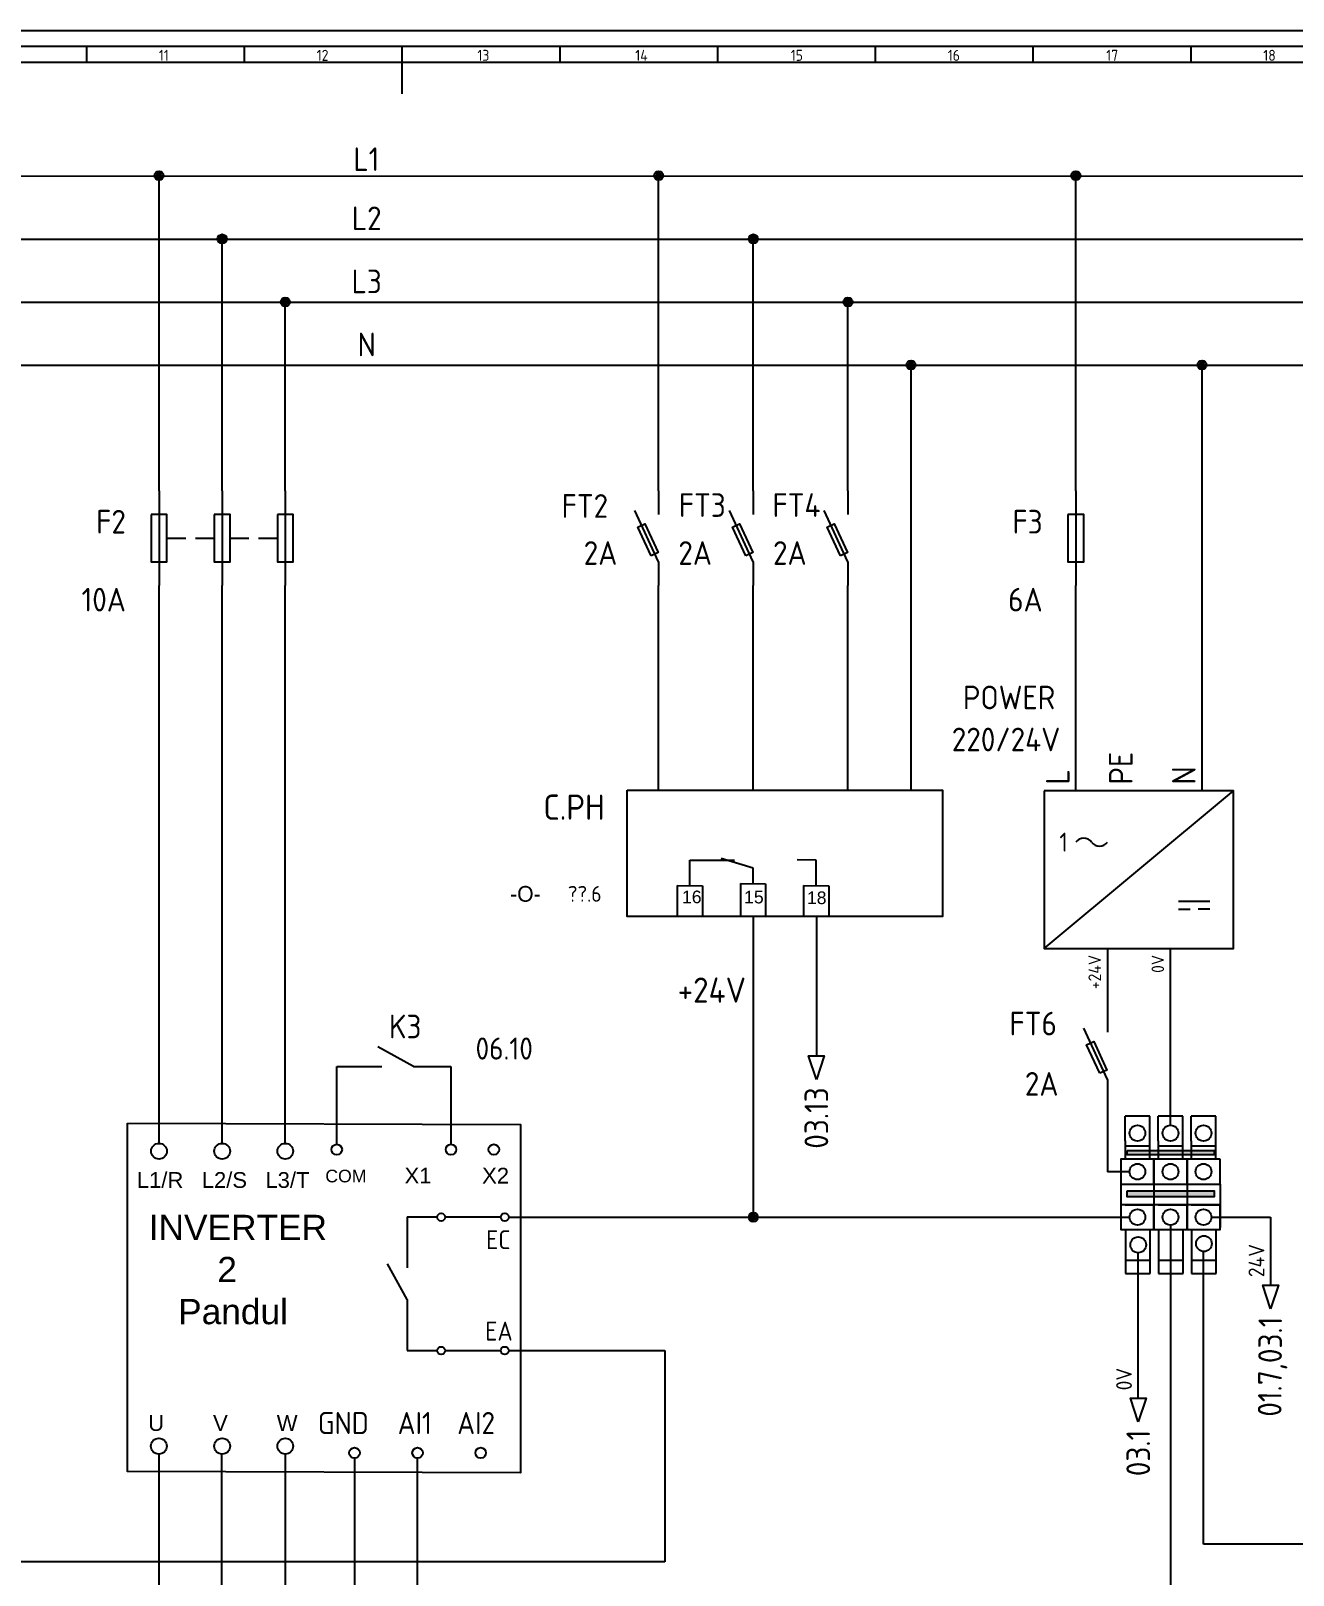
# Model space of a CAD drawing. Header units: millimetres. Extents: x 0 to 1189, y 5 to 846.
# Drawn here: x 476.9 to 876.9, y 356.4 to 845.9 of the extents above; entities that cross this region are included whole.
import ezdxf
from ezdxf.enums import TextEntityAlignment as Align

# ---------------------------------------------------------------- set-up
doc = ezdxf.new("R2010")
doc.units = ezdxf.units.MM
doc.header["$LTSCALE"] = 12
doc.linetypes.add('DASHED', pattern=[0.75, 0.5, -0.25])
for name, color, linetype in [('035', 5, 'Continuous'), ('07', 7, 'Continuous'), ('DESC', 1, 'Continuous'), ('LINK', 9, 'DASHED'), ('RED_2.5mm^2', 1, 'Continuous'), ('SYMS', 7, 'Continuous'), ('TAGS', 51, 'Continuous'), ('TERMS', 4, 'Continuous'), ('WIRENO', 70, 'Continuous'), ('WIREREF', 61, 'Continuous'), ('XREF', 7, 'Continuous'), ('XREFCHILD', 134, 'Continuous')]:
    doc.layers.add(name, color=color, linetype=linetype)
doc.styles.add('ISO Proportional', font='isocp.shx')
doc.styles.add('WD_IEC', font='isocp2.shx', dxfattribs={"width": 0.9, "height": 4})

# ---------------------------------------------------------------- blocks, each defined once
blk = doc.blocks.new('IEC_border_a0')
at = {"layer": '035', "color": 0}
for p, q in [((1189, 841), (0, 841)), ((494.5, 836), (494.5, 831)), ((544.5, 836), (544.5, 831)), ((594.5, 836), (594.5, 831)), ((644.5, 836), (644.5, 831)), ((694.5, 836), (694.5, 831)), ((744.5, 836), (744.5, 831)), ((794.5, 836), (794.5, 831)), ((844.5, 836), (844.5, 831))]:
    blk.add_line(p, q, dxfattribs=at)
blk.add_lwpolyline([(10, 10), (1179, 10), (1179, 831), (10, 831)], close=True, dxfattribs=at)
at = {"layer": '07', "color": 0}
blk.add_line((594.5, 831), (594.5, 821), dxfattribs=at)
blk.add_lwpolyline([(5, 5), (1184, 5), (1184, 836), (5, 836)], close=True, dxfattribs=at)
at = {"layer": '035', "color": 0, "style": 'ISO Proportional'}
for s, p in [('11', (517.49, 831.5)), ('12', (567.49, 831.5)), ('13', (618.42, 831.5)), ('14', (668.46, 831.5)), ('15', (717.72, 831.5)), ('16', (767.49, 831.5)), ('17', (817.72, 831.5)), ('18', (867.49, 831.5))]:
    blk.add_text(s, height=3.5, dxfattribs=at).set_placement(p)
blk = doc.blocks.new('VT0_02')
blk.add_circle((0, 0), 1.25)
at = {"style": 'WD_IEC'}
blk.add_attdef('TAG1', text='', height=2.5, dxfattribs=at).set_placement((-0.5, 1.75), align=Align.RIGHT)
at = {"style": 'WD_IEC', "flags": 1}
for tag, p in [('X4TERM01', (-1.25, 0)), ('X2TERM01', (0, 1.25)), ('X1TERM01', (1.25, 0)), ('X8TERM01', (0, -1.25))]:
    blk.add_attdef(tag, p, '', height=0.32, dxfattribs=at)
blk = doc.blocks.new('HT0W02')
blk.add_circle((0, 0), 1.25)
at = {"style": 'WD_IEC', "flags": 1}
for tag, p, height in [('ASSYCODE', (2.75, 10.75), 1), ('CATDESC', (2.75, 9.25), 1), ('MFG', (2.75, 7.25), 1.5), ('CAT', (2.75, 4.75), 1.5), ('X4TERM01', (-1.25, 0), 0.25), ('X4TERMDESC01', (-1.25, 0.5), 0.4), ('STRIPSEQ', (0, 0), 0.025), ('X2TERM01', (0, 1.25), 0.25), ('X2TERMDESC01', (0, 1.75), 0.4), ('X1TERM01', (1.25, 0), 0.25), ('X1TERMDESC01', (1.25, 0.5), 0.4), ('LINKTERM', (0, -0.0375), 0.025), ('X8TERM01', (0, -1.25), 0.25), ('X8TERMDESC01', (0, -0.75), 0.4)]:
    blk.add_attdef(tag, p, '', height=height, dxfattribs=at)
at = {"style": 'WD_IEC'}
for tag, p in [('INST', (-2.25, 6.5)), ('LOC', (-2.25, 3.5)), ('DESC1', (-2.25, -6.25)), ('DESC3', (-2.25, -12.25)), ('DESC2', (-2.25, -9.25))]:
    blk.add_attdef(tag, text='', height=2.5, dxfattribs=at).set_placement(p, align=Align.RIGHT)
at = {"style": 'WD_IEC', "flags": 8}
for tag, p in [('TAGSTRIP', (-2.25, 0.5)), ('WIRENO', (-2.25, -3.25))]:
    blk.add_attdef(tag, text='', height=2.5, dxfattribs=at).set_placement(p, align=Align.RIGHT)
blk = doc.blocks.new('WD_WNV')
at = {"linetype": 'Continuous', "style": 'WD_IEC', "width": 0.8}
blk.add_attdef('WIRENO', text='', height=2.5, dxfattribs=at).set_placement((-1.6, 0), align=Align.MIDDLE_RIGHT)
at = {"style": 'WD_IEC', "flags": 1}
for tag, p in [('W08USER', (-1, 0.375)), ('W04USER', (-1, 0.875)), ('W05USER', (-1, 0.75)), ('W09USER', (-1, 0.25)), ('W03USER', (-1, 1)), ('W06USER', (-1, 0.625)), ('W07USER', (-1, 0.5)), ('W02USER', (-1, 1.125)), ('W01USER', (-1, 1.25)), ('W10USER', (-1, 0.125))]:
    blk.add_attdef(tag, text='', height=0.08, dxfattribs=at).set_placement(p, align=Align.CENTER)
blk = doc.blocks.new('WDDOT')
for radius in [0.72, 0.449, 0.223]:
    blk.add_circle((0, 0), radius)
blk = doc.blocks.new('VFU1')
blk.add_line((0, 7.5), (0, -7.5))
blk.add_lwpolyline([(-1.25, 3.75), (-1.25, -3.75), (1.25, -3.75), (1.25, 3.75)], close=True)
at = {"style": 'WD_IEC'}
for tag, p in [('INST', (-5.25, 7.75)), ('LOC', (-5.25, 4.25)), ('TAG1', (-5.25, 0.75)), ('RATING1', (-5.25, -3.75)), ('XREF', (-5.25, -7.75)), ('DESC1', (-5.25, -11.6)), ('DESC2', (-5.25, -15.1)), ('DESC3', (-5.25, -18.6))]:
    blk.add_attdef(tag, text='', height=2.5, dxfattribs=at).set_placement(p, align=Align.RIGHT)
at = {"style": 'WD_IEC', "flags": 1}
for tag, p, height in [('X2TERM01', (0, 7.5), 0.32), ('MFG', (2.75, 6.5), 1.5), ('CAT', (2.75, 4), 1.5), ('X4LINK', (-1.25, 0), 0.32), ('X1LINK', (1.25, 0), 0.32), ('ASSYCODE', (2.25, -4), 1), ('FAMILY', (2.25, -5.5), 1), ('X8TERM02', (0, -7.5), 0.32), ('CATDESC', (2.25, -7), 1)]:
    blk.add_attdef(tag, p, '', height=height, dxfattribs=at)
at = {"style": 'WD_IEC'}
blk.add_attdef('TERM01', text='', height=2, rotation=90, dxfattribs=at).set_placement((-1, 7.5), align=Align.RIGHT)
blk.add_attdef('TERM02', (-1, -7.5), '', height=2, rotation=90, dxfattribs=at)
blk = doc.blocks.new('VFU2')
blk.add_line((0, 7.5), (0, -7.5))
blk.add_lwpolyline([(-1.25, 3.75), (-1.25, -3.75), (1.25, -3.75), (1.25, 3.75)], close=True)
at = {"style": 'WD_IEC'}
for tag, p in [('INST', (-5.25, 7.75)), ('LOC', (-5.25, 4.25)), ('TAG2', (-5.25, 0.75)), ('RATING1', (-5.25, -3.75)), ('XREF', (-5.25, -7.75)), ('DESC1', (-5.25, -11.6)), ('DESC2', (-5.25, -15.1)), ('DESC3', (-5.25, -18.6))]:
    blk.add_attdef(tag, text='', height=2.5, dxfattribs=at).set_placement(p, align=Align.RIGHT)
at = {"style": 'WD_IEC', "flags": 1}
for tag, p, height in [('X2TERM01', (0, 7.5), 0.32), ('MFG', (2.75, 6.5), 1.5), ('CAT', (2.75, 4), 1.5), ('X4LINK', (-1.25, 0), 0.32), ('X1LINK', (1.25, 0), 0.32), ('ASSYCODE', (2.25, -4), 1), ('FAMILY', (2.25, -5.5), 1), ('X8TERM02', (0, -7.5), 0.32), ('CATDESC', (2.25, -7), 1)]:
    blk.add_attdef(tag, p, '', height=height, dxfattribs=at)
at = {"style": 'WD_IEC'}
blk.add_attdef('TERM01', text='', height=2, rotation=90, dxfattribs=at).set_placement((-1, 7.5), align=Align.RIGHT)
blk.add_attdef('TERM02', (-1, -7.5), '', height=2, rotation=90, dxfattribs=at)
blk = doc.blocks.new('HCR21')
for p, q in [((2.5, 0), (-3.12, 3.12)), ((-7.5, 0), (-2.5, 0)), ((2.5, 0), (7.5, 0))]:
    blk.add_line(p, q)
at = {"style": 'WD_IEC'}
for tag, p in [('INST', (-2.5, 10.12)), ('LOC', (-2.5, 7.12)), ('TAG2', (-2.5, 4.12)), ('DESC1', (-2.5, -9.25)), ('DESC2', (-2.5, -12.25)), ('DESC3', (-2.5, -15.25))]:
    blk.add_attdef(tag, text='', height=2.5, dxfattribs=at).set_placement(p, align=Align.RIGHT)
for tag, p, height, flags in [('TERM01', (-7.5, 1), 2, 8), ('X2LINK', (0, 2.27), 0.32, 1), ('X4TERM01', (-7.5, 0), 0.32, 1), ('X8LINK', (0, 0.77), 0.32, 1), ('X1TERM02', (7.5, 0), 0.32, 1), ('CONTACT', (6.5, -2.25), 1, 1), ('FAMILY', (6.5, -3.75), 1, 1), ('COMMON', (7.75, -3.5), 1, 1)]:
    blk.add_attdef(tag, p, '', height=height, dxfattribs=dict(at, flags=flags))
at = {"style": 'WD_IEC', "flags": 8}
for tag, height, p in [('TERM02', 2, (7.5, 1)), ('XREF', 2.5, (-2.5, -6.25))]:
    blk.add_attdef(tag, text='', height=height, dxfattribs=at).set_placement(p, align=Align.RIGHT)
blk = doc.blocks.new('WD_WNH')
at = {"linetype": 'Continuous', "style": 'WD_IEC', "width": 0.8}
blk.add_attdef('WIRENO', text='', height=2.5, dxfattribs=at).set_placement((0, 0.75), align=Align.CENTER)
at = {"style": 'WD_IEC', "flags": 1}
for tag, p in [('W08USER', (0, 0.375)), ('W04USER', (0, 0.875)), ('W05USER', (0, 0.75)), ('W09USER', (0, 0.25)), ('W03USER', (0, 1)), ('W06USER', (0, 0.625)), ('W07USER', (0, 0.5)), ('W02USER', (0, 1.125)), ('W01USER', (0, 1.25)), ('W10USER', (0, 0.125))]:
    blk.add_attdef(tag, text='', height=0.08, dxfattribs=at).set_placement(p, align=Align.CENTER)
blk = doc.blocks.new('VCR21')
for p, q in [((0, 7.5), (0, 2.5)), ((0, -2.5), (-3.12, 3.12)), ((0, -2.5), (0, -7.5))]:
    blk.add_line(p, q)
at = {"style": 'WD_IEC'}
for tag, p in [('INST', (-5.25, 6.75)), ('LOC', (-5.25, 3.75)), ('TAG2', (-5.25, 0.75)), ('XREF', (-5.25, -3.75)), ('DESC1', (-5.25, -6.75)), ('DESC2', (-5.25, -9.75)), ('DESC3', (-5.25, -12.75))]:
    blk.add_attdef(tag, text='', height=2.5, dxfattribs=at).set_placement(p, align=Align.RIGHT)
at = {"style": 'WD_IEC', "flags": 1}
for tag, p, height in [('X2TERM01', (0, 7.5), 0.32), ('X4LINK', (-2.75, 0), 0.32), ('X1LINK', (-0.5, 0), 0.32), ('CONTACT', (4, -3.5), 1), ('FAMILY', (4, -5), 1), ('COMMON', (5.25, -4.75), 1), ('X8TERM02', (0, -7.5), 0.32)]:
    blk.add_attdef(tag, p, '', height=height, dxfattribs=at)
at = {"style": 'WD_IEC'}
blk.add_attdef('TERM01', text='', height=2, rotation=90, dxfattribs=at).set_placement((-1, 7.5), align=Align.RIGHT)
blk.add_attdef('TERM02', (-1, -7.5), '', height=2, rotation=90, dxfattribs=at)
blk = doc.blocks.new('VPW1_1PH')
for p, q in [((-5, -25), (25, 0)), ((16.25, -17.5), (21.25, -17.5)), ((16.25, -18.75), (18.125, -18.75)), ((21.25, -18.75), (19.375, -18.75))]:
    blk.add_line(p, q)
blk.add_lwpolyline([(-5, 0), (-5, -25), (25, -25), (25, 0)], close=True)
for centre, start, end in [((1.25, -9.0625), 36.869898, 143.130102), ((3.75, -7.1875), 216.869898, 323.130102)]:
    blk.add_arc(centre, 1.5625, start, end)
at = {"style": 'WD_IEC'}
blk.add_text('1', height=3, dxfattribs=at).set_placement((-1.25, -8.125), align=Align.MIDDLE_RIGHT)
for tag, p in [('TERM01', (-1, 1)), ('TERM02', (9, 1)), ('TERM03', (19, 1))]:
    blk.add_attdef(tag, p, '', height=2, rotation=90, dxfattribs=at)
for tag, p in [('INST', (-7.5, 2.5)), ('LOC', (-7.5, -1)), ('TAG1', (-7.5, -4.5)), ('RATING1', (-7.5, -9)), ('XREF', (-7.5, -13)), ('DESC1', (-7.5, -16.85)), ('DESC2', (-7.5, -20.35)), ('DESC3', (-7.5, -23.85))]:
    blk.add_attdef(tag, text='', height=2.5, dxfattribs=at).set_placement(p, align=Align.RIGHT)
at = {"style": 'WD_IEC', "flags": 1}
for tag, p, height in [('X2TERM01', (0, 0), 0.32), ('X2TERM02', (10, 0), 0.32), ('X2TERM03', (20, 0), 0.32), ('MFG', (27.75, -1), 1.5), ('CAT', (27.75, -3.5), 1.5), ('ASSYCODE', (26, -21.5), 1), ('FAMILY', (26, -23), 1), ('CATDESC', (26, -24.5), 1), ('X8TERM04', (5, -25), 0.32), ('X8TERM05', (15, -25), 0.32)]:
    blk.add_attdef(tag, p, '', height=height, dxfattribs=at)
at = {"style": 'WD_IEC'}
for tag, p in [('TERM04', (4, -26)), ('TERM05', (14, -26))]:
    blk.add_attdef(tag, text='', height=2, rotation=90, dxfattribs=at).set_placement(p, align=Align.RIGHT)
blk = doc.blocks.new('HA1S4')
blk.add_lwpolyline([(0, -3.75), (-1.25, 0), (1.25, 0)], close=True)
at = {"style": 'WD_IEC', "flags": 8}
blk.add_attdef('WIRENO', (-1, 1.25), '', height=2.5, rotation=90, dxfattribs=at)
at = {"style": 'WD_IEC'}
blk.add_attdef('DESC1', text='', height=2.5, rotation=90, dxfattribs=at).set_placement((1, 1.25), align=Align.TOP_LEFT)
at = {"style": 'WD_IEC', "flags": 1}
blk.add_attdef('X2TERM01', (0, 0), '', height=0.32, dxfattribs=at)
blk.add_attdef('SIGCODE', text='', height=1, dxfattribs=at).set_placement((-2.5, -3.2), align=Align.RIGHT)
at = {"style": 'WD_IEC'}
blk.add_attdef('XREF', text='', height=2.5, rotation=90, dxfattribs=at).set_placement((0, -5), align=Align.MIDDLE_RIGHT)
blk = doc.blocks.new('VSW1S92')
for p, q in [((0, 10), (0, 15)), ((15, 10), (15, 15)), ((30, 10), (30, 15)), ((4.96, -5.1), (4.96, -1.1)), ((4.96, -1.1), (12, -1.1)), ((14.96, -2.32), (9.91, -0.84)), ((14.96, -4.82), (14.96, -2.32)), ((24.96, -1.1), (21.96, -1.05)), ((24.96, -5.1), (24.96, -1.1)), ((12.96, -4.79), (12.96, -10)), ((12.96, -4.79), (16.96, -4.84)), ((16.96, -4.84), (16.96, -10)), ((2.96, -5.08), (2.96, -10)), ((2.96, -5.08), (6.96, -5.13)), ((6.96, -5.13), (6.96, -10)), ((22.96, -5.08), (22.96, -10)), ((22.96, -5.08), (26.96, -5.13)), ((26.96, -5.13), (26.96, -10))]:
    blk.add_line(p, q)
at = {"color": 7}
for p, q in [((0, 10), (0, 15)), ((15, 10), (15, 15)), ((30, 10), (30, 15)), ((40, 10), (40, 15)), ((15, -10), (15, -15)), ((25, -10), (25, -15))]:
    blk.add_line(p, q, dxfattribs=at)
blk.add_lwpolyline([(-5, 10), (45, 10), (45, -10), (-5, -10)], close=True, dxfattribs=at)
at = {"char_height": 2, "attachment_point": 1}
for s, insert in [('{\\f@Arial Unicode MS|b0|i0|c0|p34;16}', (3.7, -5.9)), ('{\\f@Arial Unicode MS|b0|i0|c0|p34;15}', (13.54, -5.93)), ('{\\f@Arial Unicode MS|b0|i0|c0|p34;18}', (23.5, -6.04))]:
    blk.add_mtext_dynamic_manual_height_columns(s, width=2.4218, gutter_width=35, heights=[0], dxfattribs=dict(at, insert=insert))
at = {"style": 'WD_IEC', "flags": 1}
for tag, p, height in [('X2TERM01', (0, 15), 0.32), ('X2TERM03', (15, 15), 0.32), ('X2TERM04', (30, 15), 0.32), ('X2TERM06', (40, 15), 0.32), ('MFG', (35.06, 5.75), 1.5), ('CAT', (35.06, 3.25), 1.5), ('ASSYCODE', (35.24, -4.96), 1), ('FAMILY', (35.24, -6.46), 1), ('CATDESC', (35.24, -7.96), 1), ('X8TERM02', (15, -15), 0.32), ('X8TERM05', (25, -15), 0.32)]:
    blk.add_attdef(tag, p, '', height=height, dxfattribs=at)
at = {"style": 'WD_IEC'}
for tag, p in [('TERM01', (-1, 14.73)), ('TERM03', (14, 14.73)), ('TERM04', (29, 14.73)), ('TERM06', (39, 14.73))]:
    blk.add_attdef(tag, text='', height=2, rotation=90, dxfattribs=at).set_placement(p, align=Align.RIGHT)
blk = doc.blocks.new('VFU1FS')
for p, q in [((0, 7.5), (0, 3.75)), ((0, -3.75), (-3.75, 4.38)), ((0, -3.75), (0, -7.5))]:
    blk.add_line(p, q)
blk.add_lwpolyline([(-1.19, -2.76), (-3.3, 1.77), (-2.17, 2.3), (-0.06, -2.24)], close=True)
at = {"style": 'WD_IEC'}
for tag, p in [('INST', (-8, 10.25)), ('LOC', (-8, 6.75)), ('TAG1', (-8, 3.25)), ('RATING1', (-8, -1.35)), ('DESC1', (-8, -9.85)), ('DESC2', (-8, -13.35)), ('DESC3', (-8, -16.85))]:
    blk.add_attdef(tag, text='', height=2.5, dxfattribs=at).set_placement(p, align=Align.RIGHT)
at = {"style": 'WD_IEC', "flags": 1}
for tag, p, height in [('X2TERM01', (0, 7.5), 0.32), ('MFG', (2.75, 6.5), 1.5), ('CAT', (2.75, 4), 1.5), ('X4LINK', (-2.48, 0), 0.32), ('X1LINK', (-1.1, 0), 0.32), ('ASSYCODE', (1, -4), 1), ('FAMILY', (1, -5.5), 1), ('X8TERM02', (0, -7.5), 0.32), ('CATDESC', (1, -7), 1)]:
    blk.add_attdef(tag, p, '', height=height, dxfattribs=at)
at = {"style": 'WD_IEC'}
blk.add_attdef('TERM01', text='', height=2, rotation=90, dxfattribs=at).set_placement((-1, 7.5), align=Align.RIGHT)
blk.add_attdef('TERM02', (-1, -7.5), '', height=2, rotation=90, dxfattribs=at)
at = {"lineweight": 15, "style": 'WD_IEC'}
blk.add_attdef('XREF', text='', height=2.5, dxfattribs=at).set_placement((-8, -6), align=Align.RIGHT)
blk = doc.blocks.new('T3')
for p, q in [((2.62, 11.7), (2.62, 27.41)), ((18.32, 27.41), (2.62, 27.41)), ((18.32, 0), (18.32, 27.41)), ((2.62, 11.7), (2.62, 0)), ((2.62, 8.46), (18.32, 8.46)), ((0, -15.71), (0, -28.79)), ((20.94, -15.71), (20.94, -28.79)), ((2.62, -28.79), (20.94, -28.79)), ((20.94, -28.79), (20.94, -28.79)), ((20.94, -28.79), (20.94, -43.19)), ((2.87, -44.5), (2.87, -72.34)), ((18.57, -72.34), (18.57, -44.5)), ((2.87, -63.84), (18.57, -63.84)), ((2.87, -72.34), (18.57, -72.34))]:
    blk.add_line(p, q)
for points in [[(20.94, 0), (0, 0), (0, -15.71), (20.94, -15.71)], [(20.94, -28.79), (0, -28.79), (0, -44.5), (20.94, -44.5)]]:
    blk.add_lwpolyline(points, close=True)
blk.add_point((20.94, -35.99))
blk = doc.blocks.new('HT0_02')
blk.add_circle((0, 0), 1.25)
at = {"style": 'WD_IEC', "flags": 1}
for tag, p in [('X4TERM01', (-1.25, 0)), ('X2TERM01', (0, 1.25)), ('X1TERM01', (1.25, 0)), ('X8TERM01', (0, -1.25))]:
    blk.add_attdef(tag, p, '', height=0.32, dxfattribs=at)

msp = doc.modelspace()

# ---------------------------------------------------------------- hatches: boundary and pattern name
at = {"layer": 'RED_2.5mm^2'}
h = msp.add_hatch(color=0, dxfattribs=at)
h.dxf.hatch_style = 1
h.paths.add_polyline_path([(831.53, 491.04), (824.34, 491.04), (824.34, 489.61), (831.53, 489.61)])
h.paths.add_polyline_path([(834.14, 491.04), (831.53, 491.04), (831.53, 489.61), (834.14, 489.61)])
h.paths.add_polyline_path([(842, 491.04), (834.14, 491.04), (834.14, 489.61), (842, 489.61)])
h.paths.add_polyline_path([(844.61, 491.04), (842, 491.04), (842, 489.61), (844.61, 489.61)])
h.paths.add_polyline_path([(851.96, 491.04), (844.61, 491.04), (844.61, 489.61), (851.96, 489.61)])
h = msp.add_hatch(color=0, dxfattribs=at)
h.dxf.hatch_style = 1
h.paths.add_polyline_path([(832.84, 478.26), (824.33, 478.26), (824.33, 476.33), (832.84, 476.33)])
h.paths.add_polyline_path([(843.31, 478.26), (832.84, 478.26), (832.84, 476.33), (843.31, 476.33)])
h.paths.add_polyline_path([(851.95, 478.26), (843.31, 478.26), (843.31, 476.33), (851.95, 476.33)])

# ---------------------------------------------------------------- linework, layer by layer
at = {"color": 0}
msp.add_line((705.85, 555.21), (705.85, 469.89), dxfattribs=at)
msp.add_lwpolyline([(507.53, 499.67), (632.12, 499.26), (632.12, 388.88), (507.53, 389.29)], close=True, dxfattribs=at)
at = {"color": 30, "true_color": 0xf8991e}
msp.add_lwpolyline([(824.34, 491.04), (851.96, 491.04), (851.96, 489.61), (824.34, 489.61)], close=True, dxfattribs=at)
at = {"color": 30, "true_color": 0xf26722}
msp.add_lwpolyline([(824.33, 478.26), (851.95, 478.26), (851.95, 476.33), (824.33, 476.33)], close=True, dxfattribs=at)
at = {"layer": 'LINK'}
for points in [[(520.03, 685.09), (535.03, 685.09)], [(540.03, 685.09), (555.03, 685.09)]]:
    msp.add_lwpolyline(points, dxfattribs=at)
at = {"layer": 'RED_2.5mm^2', "color": 0}
for p, q in [((292.94, 800.01), (1139.13, 799.79)), ((517.53, 700.09), (517.53, 800.01)), ((675.85, 700.09), (675.85, 800.01)), ((808.07, 700.09), (808.07, 800.01)), ((48.78, 780.01), (1138.42, 779.82)), ((537.53, 700.09), (537.53, 780.01)), ((705.85, 700.09), (705.85, 780.01)), ((48.78, 760.01), (1138.06, 759.86)), ((557.53, 700.09), (557.53, 760.01)), ((735.85, 700.09), (735.85, 760.01)), ((48.78, 740.01), (1117.67, 740.01)), ((755.85, 615.21), (755.85, 740.01)), ((848.07, 605.01), (848.07, 740.01)), ((517.53, 493.28), (517.53, 670.09)), ((537.53, 493.28), (537.53, 670.09)), ((557.53, 493.28), (557.53, 670.09)), ((675.85, 615.21), (675.85, 670.09)), ((705.85, 615.21), (705.85, 670.09)), ((735.85, 615.21), (735.85, 670.09)), ((808.07, 605.01), (808.07, 670.09)), ((725.85, 555.21), (725.85, 521.04)), ((818.07, 555.01), (818.07, 536.01)), ((838.07, 499.01), (838.07, 555.01)), ((573.84, 492.99), (573.84, 517.67)), ((573.84, 517.67), (578.14, 517.67)), ((608.14, 517.67), (610.05, 517.67)), ((610.05, 517.67), (610.05, 492.99)), ((818.07, 506.01), (818.07, 484.29)), ((825.1, 484.29), (818.07, 484.29)), ((596.12, 470.03), (605.69, 470.03)), ((596.12, 470.03), (596.12, 463.81)), ((608.19, 470.03), (625.85, 470.03)), ((605.69, 469.89), (605.69, 469.89)), ((628.35, 469.89), (705.85, 469.89)), ((705.85, 469.89), (825.1, 469.89)), ((838.07, 467.39), (838.07, 339.7)), ((851.04, 469.89), (869.8, 469.89)), ((869.8, 469.89), (869.8, 448.34)), ((827.85, 412.49), (827.85, 458.61)), ((848.57, 366.24), (848.57, 458.97)), ((596.12, 433.81), (596.12, 427.58)), ((596.12, 427.58), (605.69, 427.58)), ((608.19, 427.58), (625.85, 427.58)), ((628.35, 427.58), (677.86, 427.58)), ((677.86, 427.58), (677.86, 360.62)), ((517.47, 394.79), (517.47, 306.59)), ((537.47, 306.59), (537.47, 394.79)), ((557.53, 394.79), (557.53, 306.59)), ((579.46, 393.47), (579.46, 303.8)), ((599.46, 302.53), (599.46, 393.47)), ((968.91, 366.24), (848.57, 366.24)), ((677.86, 360.62), (465.97, 360.62))]:
    msp.add_line(p, q, dxfattribs=at)

# ---------------------------------------------------------------- block references
at = {"color": 0}
msp.add_blockref('IEC_border_a0', (0, 4.94), dxfattribs=at)
at = {"color": 0, "xscale": 0.5, "yscale": 0.5, "zscale": 0.5}
for p in [(822.37, 488.22), (832.84, 488.22), (843.31, 488.22)]:
    msp.add_blockref('T3', p, dxfattribs=at)
at = {"layer": 'SYMS', "color": 0}
for name, p, xscale, yscale, zscale in [('WDDOT', (517.53, 800.01), 2, 2, 2), ('WDDOT', (537.53, 780.01), 2, 2, 2), ('WDDOT', (705.85, 780.01), 2, 2, 2), ('WDDOT', (557.53, 760.01), 2, 2, 2), ('WDDOT', (735.85, 760.01), 2, 2, 2), ('WDDOT', (755.85, 740.01), 2, 2, 2), ('WDDOT', (848.07, 740.01), 2, 2, 2), ('VFU2', (537.53, 685.09), 2, 2, 2), ('VFU2', (557.53, 685.09), 2, 2, 2), ('HT0_02', (827.6, 496.51), 2, 2, 2), ('HT0_02', (838.07, 496.51), 2, 2, 2), ('HT0_02', (848.54, 496.51), 2, 2, 2), ('VT0_02', (517.53, 490.78), 2, 2, 2), ('VT0_02', (537.53, 490.78), 2, 2, 2), ('VT0_02', (557.53, 490.78), 2, 2, 2), ('VT0_02', (573.84, 491.31), 1.343140914178041, 1.343140914178041, 1.343140914178041), ('VT0_02', (610.05, 491.31), 1.343140914178041, 1.343140914178041, 1.343140914178041), ('VT0_02', (623.64, 491.31), 1.343140914178041, 1.343140914178041, 1.343140914178041), ('HT0_02', (827.6, 484.29), 2, 2, 2), ('HT0_02', (838.07, 484.29), 2, 2, 2), ('HT0_02', (848.54, 484.29), 2, 2, 2), ('HT0_02', (827.6, 469.89), 2, 2, 2), ('HT0_02', (838.07, 469.89), 2, 2, 2), ('HT0_02', (848.54, 469.89), 2, 2, 2), ('VCR21', (596.12, 448.81), 2, 2, 2), ('VT0_02', (827.85, 461.11), 2, 2, 2), ('VT0_02', (848.67, 461.47), 2, 2, 2), ('VT0_02', (517.47, 397.29), 2, 2, 2), ('VT0_02', (537.53, 397.29), 2, 2, 2), ('VT0_02', (557.53, 397.29), 2, 2, 2), ('VT0_02', (579.46, 395.15), 1.343140914178041, 1.343140914178041, 1.343140914178041), ('VT0_02', (599.46, 395.15), 1.343140914178041, 1.343140914178041, 1.343140914178041), ('VT0_02', (619.46, 395.15), 1.343140914178041, 1.343140914178041, 1.343140914178041)]:
    msp.add_blockref(name, p, dxfattribs=dict(at, xscale=xscale, yscale=yscale, zscale=zscale))
at = {"layer": 'SYMS', "xscale": 2, "yscale": 2, "zscale": 2}
for p in [(675.85, 800.01), (808.07, 800.01), (705.85, 469.89)]:
    msp.add_blockref('WDDOT', p, dxfattribs=at)
at = {"layer": 'SYMS', "color": 0}
ref = msp.add_blockref('VFU1', (517.53, 685.09), dxfattribs=dict(at, xscale=2, yscale=2, zscale=2))
ref.add_attrib('DESC1', '10A', dxfattribs={"layer": 'DESC', "height": 7.5, "style": 'WD_IEC'}).set_placement((507.03, 661.89), align=Align.RIGHT)
ref.add_attrib('TAG1', 'F2', dxfattribs={"layer": 'TAGS', "height": 7.5, "style": 'WD_IEC'}).set_placement((507.03, 686.59), align=Align.RIGHT)
at = {"layer": 'SYMS'}
ref = msp.add_blockref('VFU1FS', (675.85, 685.09), dxfattribs=dict(at, xscale=2, yscale=2, zscale=2))
ref.add_attrib('DESC1', '2A', dxfattribs={"layer": 'DESC', "height": 7.5, "style": 'WD_IEC'}).set_placement((662.76, 676.67), align=Align.RIGHT)
ref.add_attrib('TAG1', 'FT2', dxfattribs={"layer": 'TAGS', "height": 7.5, "style": 'WD_IEC'}).set_placement((659.85, 691.59), align=Align.RIGHT)
ref = msp.add_blockref('VFU1FS', (705.85, 685.09), dxfattribs=dict(at, xscale=2, yscale=2, zscale=2))
ref.add_attrib('DESC1', '2A', dxfattribs={"layer": 'DESC', "height": 7.5, "style": 'WD_IEC'}).set_placement((692.76, 676.67), align=Align.RIGHT)
ref.add_attrib('TAG1', 'FT3', dxfattribs={"layer": 'TAGS', "height": 7.5, "style": 'WD_IEC'}).set_placement((697.14, 691.86), align=Align.RIGHT)
ref = msp.add_blockref('VFU1FS', (735.85, 685.09), dxfattribs=dict(at, xscale=2, yscale=2, zscale=2))
ref.add_attrib('DESC1', '2A', dxfattribs={"layer": 'DESC', "height": 7.5, "style": 'WD_IEC'}).set_placement((722.76, 676.67), align=Align.RIGHT)
ref.add_attrib('TAG1', 'FT4', dxfattribs={"layer": 'TAGS', "height": 7.5, "style": 'WD_IEC'}).set_placement((727.14, 691.86), align=Align.RIGHT)
at = {"layer": 'SYMS', "color": 0}
ref = msp.add_blockref('VFU1', (808.07, 685.09), dxfattribs=dict(at, xscale=2, yscale=2, zscale=2))
ref.add_attrib('DESC1', '6A', dxfattribs={"layer": 'DESC', "height": 7.5, "style": 'WD_IEC'}).set_placement((797.57, 661.89), align=Align.RIGHT)
ref.add_attrib('TAG1', 'F3', dxfattribs={"layer": 'TAGS', "height": 7.5, "style": 'WD_IEC'}).set_placement((797.57, 686.59), align=Align.RIGHT)
ref = msp.add_blockref('VPW1_1PH', (808.07, 605.01), dxfattribs=dict(at, xscale=2, yscale=2, zscale=2))
ref.add_attrib('TERM05', '0V', dxfattribs={"layer": 'TERMS', "height": 4, "rotation": 90, "style": 'WD_IEC'}).set_placement((836.07, 553.01), align=Align.RIGHT)
ref.add_attrib('TERM04', '+24V', dxfattribs={"layer": 'TERMS', "height": 4, "rotation": 90, "style": 'WD_IEC'}).set_placement((816.07, 553.01), align=Align.RIGHT)
ref.add_attrib('TERM03', 'N', (846.07, 607.01), dxfattribs={"layer": 'TERMS', "height": 7.5, "rotation": 90, "style": 'WD_IEC'})
ref.add_attrib('TERM02', 'PE', (826.07, 607.01), dxfattribs={"layer": 'TERMS', "height": 7.5, "rotation": 90, "style": 'WD_IEC'})
ref.add_attrib('TERM01', 'L', (806.07, 607.01), dxfattribs={"layer": 'TERMS', "height": 7.5, "rotation": 90, "style": 'WD_IEC'})
ref.add_attrib('DESC1', '220/24V', dxfattribs={"layer": 'DESC', "height": 7.5, "style": 'WD_IEC'}).set_placement((803.15, 617.56), align=Align.RIGHT)
ref.add_attrib('TAG1', 'POWER', dxfattribs={"layer": 'TAGS', "height": 7.5, "style": 'WD_IEC'}).set_placement((801.55, 630.88), align=Align.RIGHT)
ref = msp.add_blockref('VSW1S92', (675.85, 585.21), dxfattribs=dict(at, xscale=2, yscale=2, zscale=2))
ref.add_attrib('TAG1', 'C.PH', dxfattribs={"layer": 'TAGS', "height": 8, "style": 'WD_IEC'}).set_placement((658.75, 595.86), align=Align.RIGHT)
ref = msp.add_blockref('HCR21', (593.14, 517.67), dxfattribs=dict(at, xscale=2, yscale=2, zscale=2))
ref.add_attrib('XREF', '06.10', dxfattribs={"layer": 'XREFCHILD', "height": 7, "style": 'WD_IEC', "flags": 8}).set_placement((636.01, 519.84), align=Align.RIGHT)
ref.add_attrib('TAG2', 'K3', dxfattribs={"layer": 'TAGS', "height": 7.5, "style": 'WD_IEC'}).set_placement((600.69, 526.58), align=Align.RIGHT)
ref = msp.add_blockref('VFU1FS', (818.07, 521.01), dxfattribs=dict(at, xscale=2, yscale=2, zscale=2))
ref.add_attrib('DESC1', '2A', dxfattribs={"layer": 'DESC', "height": 7.5, "style": 'WD_IEC'}).set_placement((802.58, 508.4), align=Align.RIGHT)
ref.add_attrib('TAG1', 'FT6', dxfattribs={"layer": 'TAGS', "height": 7.5, "style": 'WD_IEC'}).set_placement((802.07, 527.51), align=Align.RIGHT)
ref = msp.add_blockref('HA1S4', (725.85, 521.04), dxfattribs=dict(at, xscale=2, yscale=2, zscale=2))
ref.add_attrib('XREF', '03.13', dxfattribs={"layer": 'XREF', "height": 7.5, "rotation": 90, "style": 'WD_IEC'}).set_placement((725.85, 511.04), align=Align.MIDDLE_RIGHT)
for p in [(606.94, 469.89), (606.94, 427.58)]:
    msp.add_blockref('HT0W02', p, dxfattribs=at)
ref = msp.add_blockref('HT0W02', (627.1, 469.89), dxfattribs=at)
ref.add_attrib('TAGSTRIP', 'EC', dxfattribs={"layer": 'TAGS', "height": 6, "style": 'WD_IEC', "flags": 8}).set_placement((628.9, 459.74), align=Align.RIGHT)
ref = msp.add_blockref('HA1S4', (869.79, 448.34), dxfattribs=dict(at, xscale=2, yscale=2, zscale=2, rotation=359.6013323535799))
ref.add_attrib('XREF', '01.7,03.1', dxfattribs={"layer": 'XREF', "height": 7.5, "rotation": 89.6013, "style": 'WD_IEC'}).set_placement((869.72, 438.34), align=Align.MIDDLE_RIGHT)
ref.add_attrib('WIRENO', '24V', (867.8, 450.85), dxfattribs={"layer": 'WIREREF', "height": 5, "rotation": 89.6013, "style": 'WD_IEC', "flags": 8})
ref = msp.add_blockref('HT0W02', (627.1, 427.58), dxfattribs=at)
ref.add_attrib('TAGSTRIP', 'EA', dxfattribs={"layer": 'TAGS', "height": 6, "style": 'WD_IEC', "flags": 8}).set_placement((629.61, 430.76), align=Align.RIGHT)
ref = msp.add_blockref('HA1S4', (827.85, 412.49), dxfattribs=dict(at, xscale=2, yscale=2, zscale=2))
ref.add_attrib('XREF', '03.1', dxfattribs={"layer": 'XREF', "height": 7.5, "rotation": 90, "style": 'WD_IEC'}).set_placement((827.85, 402.49), align=Align.MIDDLE_RIGHT)
ref.add_attrib('WIRENO', '0V', (825.85, 414.99), dxfattribs={"layer": 'WIREREF', "height": 5, "rotation": 90, "style": 'WD_IEC', "flags": 8})
at = {"layer": 'WIRENO', "color": 0}
ref = msp.add_blockref('WD_WNH', (583.22, 800.01), dxfattribs=dict(at, xscale=2, yscale=2, zscale=2))
ref.add_attrib('WIRENO', 'L1', dxfattribs={"linetype": 'Continuous', "height": 7.5, "style": 'WD_IEC'}).set_placement((583.22, 801.51), align=Align.CENTER)
ref = msp.add_blockref('WD_WNH', (583.22, 780.01), dxfattribs=dict(at, xscale=2, yscale=2, zscale=2))
ref.add_attrib('WIRENO', 'L2', dxfattribs={"linetype": 'Continuous', "height": 7.5, "style": 'WD_IEC'}).set_placement((583.34, 782.77), align=Align.CENTER)
ref = msp.add_blockref('WD_WNH', (583.22, 760.01), dxfattribs=dict(at, xscale=2, yscale=2, zscale=2))
ref.add_attrib('WIRENO', 'L3', dxfattribs={"linetype": 'Continuous', "height": 7.5, "style": 'WD_IEC'}).set_placement((583.34, 762.77), align=Align.CENTER)
ref = msp.add_blockref('WD_WNH', (583.22, 740.01), dxfattribs=dict(at, xscale=2, yscale=2, zscale=2))
ref.add_attrib('WIRENO', 'N', dxfattribs={"linetype": 'Continuous', "height": 7.5, "style": 'WD_IEC'}).set_placement((583.34, 742.77), align=Align.CENTER)
ref = msp.add_blockref('WD_WNV', (707.29, 534.33), dxfattribs=dict(at, xscale=2, yscale=2, zscale=2))
ref.add_attrib('WIRENO', '+24V', dxfattribs={"linetype": 'Continuous', "height": 8, "style": 'WD_IEC'}).set_placement((703.56, 541.86), align=Align.MIDDLE_RIGHT)
ref = msp.add_blockref('WD_WNV', (588.8, 404.62), dxfattribs=dict(at, xscale=3, yscale=3, zscale=3))
ref.add_attrib('WIRENO', 'GND', dxfattribs={"linetype": 'Continuous', "height": 7, "style": 'WD_IEC'}).set_placement((584, 404.62), align=Align.MIDDLE_RIGHT)
ref = msp.add_blockref('WD_WNV', (608.8, 404.62), dxfattribs=dict(at, xscale=3, yscale=3, zscale=3))
ref.add_attrib('WIRENO', 'AI1', dxfattribs={"linetype": 'Continuous', "height": 7, "style": 'WD_IEC'}).set_placement((604, 404.62), align=Align.MIDDLE_RIGHT)
ref = msp.add_blockref('WD_WNV', (628.8, 404.62), dxfattribs=dict(at, xscale=3, yscale=3, zscale=3))
ref.add_attrib('WIRENO', 'AI2', dxfattribs={"linetype": 'Continuous', "height": 7, "style": 'WD_IEC'}).set_placement((624, 404.62), align=Align.MIDDLE_RIGHT)

# ---------------------------------------------------------------- texts
at = {"color": 0, "attachment_point": 1}
for s, width, gutter_width, insert, char_height in [('{\\fArial|b0|i0|c0|p34;COM}', 8.574, 25, (570.22, 484.92), 4), ('{\\fArial|b0|i0|c0|p34; X1}', 11.6006, 25, (593.39, 485.57), 5), ('{\\fArial|b0|i0|c0|p34;X2}', 8.574, 25, (619.91, 485.55), 5), ('{\\f@Arial Unicode MS|b0|i0|c178|p34; \\f@Arial Unicode MS|b0|i0|c0|p34; L1/R   L2/S   L3/T}', 62.0096, 25, (506.59, 484.17), 5), ('{\\fArial|b0|i0|c0|p34;\\H1.6x;INVERTER\\P       2\\P   Pandul\\P  }', 59.1824, 25, (514.27, 470.63), 5), ('{\\f@Arial Unicode MS|b0|i0|c178|p34; \\f@Arial Unicode MS|b0|i0|c0|p34;U        V        W               }', 54.657, 12.5, (512.14, 407.12), 5)]:
    msp.add_mtext_dynamic_manual_height_columns(s, width=width, gutter_width=gutter_width, heights=[0], dxfattribs=dict(at, insert=insert, char_height=char_height))
at = {"layer": 'XREF', "insert": (657.76, 574.87), "char_height": 5, "attachment_point": 3, "style": 'WD_IEC'}
msp.add_mtext('\\W1;{\\Fmonotxt.shx|c0;\\H0.67x;  }{\\Facaderef.shx|c0;-O-} {\\Fmonotxt.shx|c0;\\H0.67x; } ??.6', dxfattribs=at)

doc.saveas('drawing.dxf')
